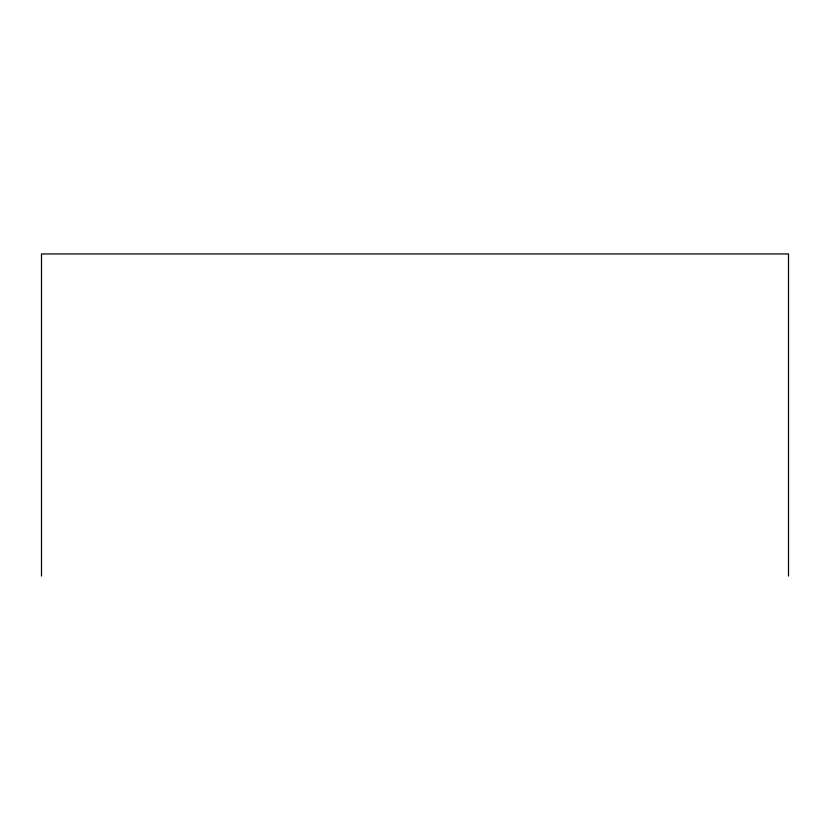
<?xml version="1.0" encoding="UTF-8"?>
<svg xmlns="http://www.w3.org/2000/svg" width="830" height="830" viewBox="0 0 830 830"><rect width="100%" height="100%" fill="white"/><g stroke="black" fill="none" stroke-linecap="round" stroke-linejoin="round"><path stroke-width="1.25" d="M788.5 576.051L788.5 253.949L41.5 253.949L41.5 576.051"/></g></svg>
